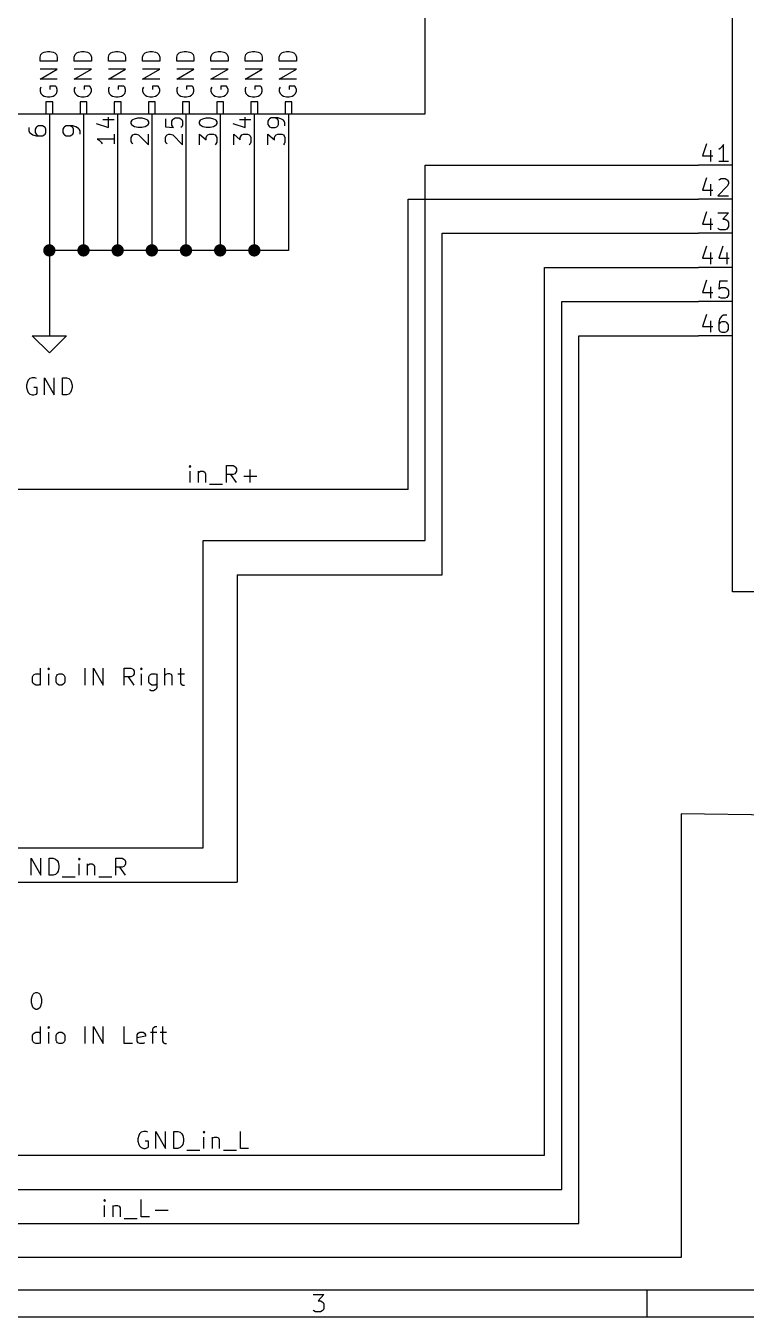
# Model space of a CAD drawing. Extents: x 0.4 to 11.3, y -7.9 to -0.4.
# Drawn here: x 4.481 to 6.59, y -7.874 to -4.092 of the extents above; entities that cross this region are included whole.
import ezdxf

# ---------------------------------------------------------------- set-up
doc = ezdxf.new("R2010")
doc.units = 0
doc.header["$MEASUREMENT"] = 0
for name, color, linetype in [('CYAN2', 4, 'CONTINUOUS'), ('GRAY1', 251, 'CONTINUOUS'), ('GREEN3', 91, 'CONTINUOUS'), ('LYELLOW', 51, 'CONTINUOUS'), ('RED2', 1, 'CONTINUOUS'), ('RED3', 11, 'CONTINUOUS')]:
    doc.layers.add(name, color=color, linetype=linetype)

msp = doc.modelspace()

# ---------------------------------------------------------------- linework, layer by layer
at = {"layer": 'CYAN2', "linetype": 'CONTINUOUS'}
for p, q in [((4.52313, -4.18381), (4.52551, -4.17667)), ((4.52313, -4.19571), (4.52313, -4.18381)), ((4.57313, -4.19571), (4.52313, -4.19571)), ((4.52551, -4.17667), (4.53028, -4.1719)), ((4.53028, -4.1719), (4.53504, -4.16952)), ((4.53504, -4.16952), (4.54456, -4.16714)), ((4.54456, -4.16714), (4.5517, -4.16714)), ((4.5517, -4.16714), (4.56122, -4.16952)), ((4.56122, -4.16952), (4.56599, -4.1719)), ((4.56599, -4.1719), (4.57075, -4.17667)), ((4.57075, -4.17667), (4.57313, -4.18381)), ((4.57313, -4.18381), (4.57313, -4.19571)), ((4.62313, -4.18381), (4.62551, -4.17667)), ((4.62313, -4.19571), (4.62313, -4.18381)), ((4.67313, -4.19571), (4.62313, -4.19571)), ((4.62551, -4.17667), (4.63028, -4.1719)), ((4.63028, -4.1719), (4.63504, -4.16952)), ((4.63504, -4.16952), (4.64456, -4.16714)), ((4.64456, -4.16714), (4.6517, -4.16714)), ((4.6517, -4.16714), (4.66122, -4.16952)), ((4.66122, -4.16952), (4.66599, -4.1719)), ((4.66599, -4.1719), (4.67075, -4.17667)), ((4.67075, -4.17667), (4.67313, -4.18381)), ((4.67313, -4.18381), (4.67313, -4.19571)), ((4.72313, -4.18381), (4.72551, -4.17667)), ((4.72313, -4.19571), (4.72313, -4.18381)), ((4.77313, -4.19571), (4.72313, -4.19571)), ((4.72551, -4.17667), (4.73028, -4.1719)), ((4.73028, -4.1719), (4.73504, -4.16952)), ((4.73504, -4.16952), (4.74456, -4.16714)), ((4.74456, -4.16714), (4.7517, -4.16714)), ((4.7517, -4.16714), (4.76122, -4.16952)), ((4.76122, -4.16952), (4.76599, -4.1719)), ((4.76599, -4.1719), (4.77075, -4.17667)), ((4.77075, -4.17667), (4.77313, -4.18381)), ((4.77313, -4.18381), (4.77313, -4.19571)), ((4.82313, -4.18381), (4.82551, -4.17667)), ((4.82313, -4.19571), (4.82313, -4.18381)), ((4.87313, -4.19571), (4.82313, -4.19571)), ((4.82551, -4.17667), (4.83028, -4.1719)), ((4.83028, -4.1719), (4.83504, -4.16952)), ((4.83504, -4.16952), (4.84456, -4.16714)), ((4.84456, -4.16714), (4.8517, -4.16714)), ((4.8517, -4.16714), (4.86122, -4.16952)), ((4.86122, -4.16952), (4.86599, -4.1719)), ((4.86599, -4.1719), (4.87075, -4.17667)), ((4.87075, -4.17667), (4.87313, -4.18381)), ((4.87313, -4.18381), (4.87313, -4.19571)), ((4.92313, -4.18381), (4.92551, -4.17667)), ((4.92313, -4.19571), (4.92313, -4.18381)), ((4.97313, -4.19571), (4.92313, -4.19571)), ((4.92551, -4.17667), (4.93028, -4.1719)), ((4.93028, -4.1719), (4.93504, -4.16952)), ((4.93504, -4.16952), (4.94456, -4.16714)), ((4.94456, -4.16714), (4.9517, -4.16714)), ((4.9517, -4.16714), (4.96122, -4.16952)), ((4.96122, -4.16952), (4.96599, -4.1719)), ((4.96599, -4.1719), (4.97075, -4.17667)), ((4.97075, -4.17667), (4.97313, -4.18381)), ((4.97313, -4.18381), (4.97313, -4.19571)), ((5.02313, -4.18381), (5.02551, -4.17667)), ((5.02313, -4.19571), (5.02313, -4.18381)), ((5.07313, -4.19571), (5.02313, -4.19571)), ((5.02551, -4.17667), (5.03028, -4.1719)), ((5.03028, -4.1719), (5.03504, -4.16952)), ((5.03504, -4.16952), (5.04456, -4.16714)), ((5.04456, -4.16714), (5.0517, -4.16714)), ((5.0517, -4.16714), (5.06122, -4.16952)), ((5.06122, -4.16952), (5.06599, -4.1719)), ((5.06599, -4.1719), (5.07075, -4.17667)), ((5.07075, -4.17667), (5.07313, -4.18381)), ((5.07313, -4.18381), (5.07313, -4.19571)), ((5.12313, -4.18381), (5.12551, -4.17667)), ((5.12313, -4.19571), (5.12313, -4.18381)), ((5.17313, -4.19571), (5.12313, -4.19571)), ((5.12551, -4.17667), (5.13028, -4.1719)), ((5.13028, -4.1719), (5.13504, -4.16952)), ((5.13504, -4.16952), (5.14456, -4.16714)), ((5.14456, -4.16714), (5.1517, -4.16714)), ((5.1517, -4.16714), (5.16122, -4.16952)), ((5.16122, -4.16952), (5.16599, -4.1719)), ((5.16599, -4.1719), (5.17075, -4.17667)), ((5.17075, -4.17667), (5.17313, -4.18381)), ((5.17313, -4.18381), (5.17313, -4.19571)), ((5.22313, -4.18381), (5.22551, -4.17667)), ((5.22313, -4.19571), (5.22313, -4.18381)), ((5.27313, -4.19571), (5.22313, -4.19571)), ((5.22551, -4.17667), (5.23028, -4.1719)), ((5.23028, -4.1719), (5.23504, -4.16952)), ((5.23504, -4.16952), (5.24456, -4.16714)), ((5.24456, -4.16714), (5.2517, -4.16714)), ((5.2517, -4.16714), (5.26122, -4.16952)), ((5.26122, -4.16952), (5.26599, -4.1719)), ((5.26599, -4.1719), (5.27075, -4.17667)), ((5.27075, -4.17667), (5.27313, -4.18381)), ((5.27313, -4.18381), (5.27313, -4.19571)), ((4.52313, -4.24809), (4.57313, -4.21952)), ((4.57313, -4.21952), (4.52313, -4.21952)), ((4.62313, -4.24809), (4.67313, -4.21952)), ((4.67313, -4.21952), (4.62313, -4.21952)), ((4.72313, -4.24809), (4.77313, -4.21952)), ((4.77313, -4.21952), (4.72313, -4.21952)), ((4.82313, -4.24809), (4.87313, -4.21952)), ((4.87313, -4.21952), (4.82313, -4.21952)), ((4.92313, -4.24809), (4.97313, -4.21952)), ((4.97313, -4.21952), (4.92313, -4.21952)), ((5.02313, -4.24809), (5.07313, -4.21952)), ((5.07313, -4.21952), (5.02313, -4.21952)), ((5.12313, -4.24809), (5.17313, -4.21952)), ((5.17313, -4.21952), (5.12313, -4.21952)), ((5.22313, -4.24809), (5.27313, -4.21952)), ((5.27313, -4.21952), (5.22313, -4.21952)), ((4.57313, -4.24809), (4.52313, -4.24809)), ((4.52551, -4.2719), (4.52313, -4.27667)), ((4.56837, -4.26952), (4.5517, -4.26952)), ((4.5517, -4.26952), (4.5517, -4.27905)), ((4.57075, -4.2719), (4.56837, -4.26952)), ((4.57313, -4.27905), (4.57075, -4.2719)), ((4.67313, -4.24809), (4.62313, -4.24809)), ((4.62551, -4.2719), (4.62313, -4.27667)), ((4.66837, -4.26952), (4.6517, -4.26952)), ((4.6517, -4.26952), (4.6517, -4.27905)), ((4.67075, -4.2719), (4.66837, -4.26952)), ((4.67313, -4.27905), (4.67075, -4.2719)), ((4.77313, -4.24809), (4.72313, -4.24809)), ((4.72551, -4.2719), (4.72313, -4.27667)), ((4.76837, -4.26952), (4.7517, -4.26952)), ((4.7517, -4.26952), (4.7517, -4.27905)), ((4.77075, -4.2719), (4.76837, -4.26952)), ((4.77313, -4.27905), (4.77075, -4.2719)), ((4.87313, -4.24809), (4.82313, -4.24809)), ((4.82551, -4.2719), (4.82313, -4.27667)), ((4.86837, -4.26952), (4.8517, -4.26952)), ((4.8517, -4.26952), (4.8517, -4.27905)), ((4.87075, -4.2719), (4.86837, -4.26952)), ((4.87313, -4.27905), (4.87075, -4.2719)), ((4.97313, -4.24809), (4.92313, -4.24809)), ((4.92551, -4.2719), (4.92313, -4.27667)), ((4.96837, -4.26952), (4.9517, -4.26952)), ((4.9517, -4.26952), (4.9517, -4.27905)), ((4.97075, -4.2719), (4.96837, -4.26952)), ((4.97313, -4.27905), (4.97075, -4.2719)), ((5.07313, -4.24809), (5.02313, -4.24809)), ((5.02551, -4.2719), (5.02313, -4.27667)), ((5.06837, -4.26952), (5.0517, -4.26952)), ((5.0517, -4.26952), (5.0517, -4.27905)), ((5.07075, -4.2719), (5.06837, -4.26952)), ((5.07313, -4.27905), (5.07075, -4.2719)), ((5.17313, -4.24809), (5.12313, -4.24809)), ((5.12551, -4.2719), (5.12313, -4.27667)), ((5.16837, -4.26952), (5.1517, -4.26952)), ((5.1517, -4.26952), (5.1517, -4.27905)), ((5.17075, -4.2719), (5.16837, -4.26952)), ((5.17313, -4.27905), (5.17075, -4.2719)), ((5.27313, -4.24809), (5.22313, -4.24809)), ((5.22551, -4.2719), (5.22313, -4.27667)), ((5.26837, -4.26952), (5.2517, -4.26952)), ((5.2517, -4.26952), (5.2517, -4.27905)), ((5.27075, -4.2719), (5.26837, -4.26952)), ((5.27313, -4.27905), (5.27075, -4.2719)), ((4.52313, -4.27667), (4.52313, -4.28381)), ((4.52313, -4.28381), (4.52551, -4.29095)), ((4.52551, -4.29095), (4.53028, -4.29571)), ((4.53028, -4.29571), (4.53504, -4.29809)), ((4.53504, -4.29809), (4.54456, -4.30047)), ((4.54456, -4.30047), (4.5517, -4.30047)), ((4.5517, -4.30047), (4.56122, -4.29809)), ((4.56122, -4.29809), (4.56599, -4.29571)), ((4.56599, -4.29571), (4.57075, -4.29095)), ((4.57075, -4.29095), (4.57313, -4.28381)), ((4.57313, -4.28381), (4.57313, -4.27905)), ((4.62313, -4.27667), (4.62313, -4.28381)), ((4.62313, -4.28381), (4.62551, -4.29095)), ((4.62551, -4.29095), (4.63028, -4.29571)), ((4.63028, -4.29571), (4.63504, -4.29809)), ((4.63504, -4.29809), (4.64456, -4.30047)), ((4.64456, -4.30047), (4.6517, -4.30047)), ((4.6517, -4.30047), (4.66122, -4.29809)), ((4.66122, -4.29809), (4.66599, -4.29571)), ((4.66599, -4.29571), (4.67075, -4.29095)), ((4.67075, -4.29095), (4.67313, -4.28381)), ((4.67313, -4.28381), (4.67313, -4.27905)), ((4.72313, -4.27667), (4.72313, -4.28381)), ((4.72313, -4.28381), (4.72551, -4.29095)), ((4.72551, -4.29095), (4.73028, -4.29571)), ((4.73028, -4.29571), (4.73504, -4.29809)), ((4.73504, -4.29809), (4.74456, -4.30047)), ((4.74456, -4.30047), (4.7517, -4.30047)), ((4.7517, -4.30047), (4.76122, -4.29809)), ((4.76122, -4.29809), (4.76599, -4.29571)), ((4.76599, -4.29571), (4.77075, -4.29095)), ((4.77075, -4.29095), (4.77313, -4.28381)), ((4.77313, -4.28381), (4.77313, -4.27905)), ((4.82313, -4.27667), (4.82313, -4.28381)), ((4.82313, -4.28381), (4.82551, -4.29095)), ((4.82551, -4.29095), (4.83028, -4.29571)), ((4.83028, -4.29571), (4.83504, -4.29809)), ((4.83504, -4.29809), (4.84456, -4.30047)), ((4.84456, -4.30047), (4.8517, -4.30047)), ((4.8517, -4.30047), (4.86122, -4.29809)), ((4.86122, -4.29809), (4.86599, -4.29571)), ((4.86599, -4.29571), (4.87075, -4.29095)), ((4.87075, -4.29095), (4.87313, -4.28381)), ((4.87313, -4.28381), (4.87313, -4.27905)), ((4.92313, -4.27667), (4.92313, -4.28381)), ((4.92313, -4.28381), (4.92551, -4.29095)), ((4.92551, -4.29095), (4.93028, -4.29571)), ((4.93028, -4.29571), (4.93504, -4.29809)), ((4.93504, -4.29809), (4.94456, -4.30047)), ((4.94456, -4.30047), (4.9517, -4.30047)), ((4.9517, -4.30047), (4.96122, -4.29809)), ((4.96122, -4.29809), (4.96599, -4.29571)), ((4.96599, -4.29571), (4.97075, -4.29095)), ((4.97075, -4.29095), (4.97313, -4.28381)), ((4.97313, -4.28381), (4.97313, -4.27905)), ((5.02313, -4.27667), (5.02313, -4.28381)), ((5.02313, -4.28381), (5.02551, -4.29095)), ((5.02551, -4.29095), (5.03028, -4.29571)), ((5.03028, -4.29571), (5.03504, -4.29809)), ((5.03504, -4.29809), (5.04456, -4.30047)), ((5.04456, -4.30047), (5.0517, -4.30047)), ((5.0517, -4.30047), (5.06122, -4.29809)), ((5.06122, -4.29809), (5.06599, -4.29571)), ((5.06599, -4.29571), (5.07075, -4.29095)), ((5.07075, -4.29095), (5.07313, -4.28381)), ((5.07313, -4.28381), (5.07313, -4.27905)), ((5.12313, -4.27667), (5.12313, -4.28381)), ((5.12313, -4.28381), (5.12551, -4.29095)), ((5.12551, -4.29095), (5.13028, -4.29571)), ((5.13028, -4.29571), (5.13504, -4.29809)), ((5.13504, -4.29809), (5.14456, -4.30047)), ((5.14456, -4.30047), (5.1517, -4.30047)), ((5.1517, -4.30047), (5.16122, -4.29809)), ((5.16122, -4.29809), (5.16599, -4.29571)), ((5.16599, -4.29571), (5.17075, -4.29095)), ((5.17075, -4.29095), (5.17313, -4.28381)), ((5.17313, -4.28381), (5.17313, -4.27905)), ((5.22313, -4.27667), (5.22313, -4.28381)), ((5.22313, -4.28381), (5.22551, -4.29095)), ((5.22551, -4.29095), (5.23028, -4.29571)), ((5.23028, -4.29571), (5.23504, -4.29809)), ((5.23504, -4.29809), (5.24456, -4.30047)), ((5.24456, -4.30047), (5.2517, -4.30047)), ((5.2517, -4.30047), (5.26122, -4.29809)), ((5.26122, -4.29809), (5.26599, -4.29571)), ((5.26599, -4.29571), (5.27075, -4.29095)), ((5.27075, -4.29095), (5.27313, -4.28381)), ((5.27313, -4.28381), (5.27313, -4.27905)), ((4.48571, -5.13504), (4.48333, -5.14456)), ((4.48809, -5.13028), (4.48571, -5.13504)), ((4.49286, -5.12551), (4.48809, -5.13028)), ((4.5, -5.12313), (4.49286, -5.12551)), ((4.50714, -5.12313), (4.5, -5.12313)), ((4.51191, -5.12551), (4.50714, -5.12313)), ((4.53571, -5.17313), (4.53571, -5.12313)), ((4.53571, -5.12313), (4.56428, -5.17313)), ((4.56428, -5.17313), (4.56428, -5.12313)), ((4.58809, -5.17313), (4.58809, -5.12313)), ((4.58809, -5.12313), (4.6, -5.12313)), ((4.6, -5.12313), (4.60714, -5.12551)), ((4.60714, -5.12551), (4.61191, -5.13028)), ((4.61191, -5.13028), (4.61429, -5.13504)), ((4.61429, -5.13504), (4.61667, -5.14456)), ((4.48333, -5.14456), (4.48333, -5.1517)), ((4.48333, -5.1517), (4.48571, -5.16122)), ((4.48571, -5.16122), (4.48809, -5.16599)), ((4.48809, -5.16599), (4.49286, -5.17075)), ((4.49286, -5.17075), (4.5, -5.17313)), ((4.5, -5.17313), (4.50476, -5.17313)), ((4.51428, -5.1517), (4.50476, -5.1517)), ((4.50476, -5.17313), (4.51191, -5.17075)), ((4.51191, -5.17075), (4.51428, -5.16837)), ((4.51428, -5.16837), (4.51428, -5.1517)), ((4.6, -5.17313), (4.58809, -5.17313)), ((4.60714, -5.17075), (4.6, -5.17313)), ((4.61191, -5.16599), (4.60714, -5.17075)), ((4.61429, -5.16122), (4.61191, -5.16599)), ((4.61667, -5.1517), (4.61429, -5.16122)), ((4.61667, -5.14456), (4.61667, -5.1517)), ((4.52424, -6.02313), (4.52424, -5.97313)), ((4.54805, -5.97313), (4.54567, -5.97551)), ((4.55043, -5.97551), (4.54805, -5.97313)), ((4.54805, -5.97313), (4.54805, -5.97789)), ((4.65519, -6.02313), (4.65519, -5.97313)), ((4.679, -6.02313), (4.679, -5.97313)), ((4.679, -5.97313), (4.70757, -6.02313)), ((4.70757, -6.02313), (4.70757, -5.97313)), ((4.76948, -6.02313), (4.76948, -5.97313)), ((4.76948, -5.97313), (4.78852, -5.97313)), ((4.78852, -5.97313), (4.79329, -5.97551)), ((4.81948, -5.97313), (4.8171, -5.97551)), ((4.82186, -5.97551), (4.81948, -5.97313)), ((4.81948, -5.97313), (4.81948, -5.97789)), ((4.88852, -6.02313), (4.88852, -5.97313)), ((4.93376, -5.97313), (4.93376, -6.01599)), ((4.50043, -5.99932), (4.50281, -5.99456)), ((4.50043, -6.01361), (4.50043, -5.99932)), ((4.50281, -5.99456), (4.50519, -5.99218)), ((4.50519, -5.99218), (4.50996, -5.9898)), ((4.50996, -5.9898), (4.51948, -5.9898)), ((4.51948, -5.9898), (4.52424, -5.99218)), ((4.54567, -5.97551), (4.54805, -5.97789)), ((4.54805, -5.97789), (4.55043, -5.97551)), ((4.54805, -6.02313), (4.54805, -5.9898)), ((4.56948, -5.99932), (4.57186, -5.99456)), ((4.56948, -6.01361), (4.56948, -5.99932)), ((4.57186, -5.99456), (4.57424, -5.99218)), ((4.57424, -5.99218), (4.579, -5.9898)), ((4.579, -5.9898), (4.58615, -5.9898)), ((4.58615, -5.9898), (4.59091, -5.99218)), ((4.59091, -5.99218), (4.59329, -5.99456)), ((4.59329, -5.99456), (4.59567, -5.99932)), ((4.59567, -5.99932), (4.59567, -6.01361)), ((4.78852, -5.99932), (4.76948, -5.99932)), ((4.79805, -6.02313), (4.78138, -5.99932)), ((4.79329, -5.99694), (4.78852, -5.99932)), ((4.79329, -5.97551), (4.79567, -5.97789)), ((4.79567, -5.99456), (4.79329, -5.99694)), ((4.79567, -5.97789), (4.79805, -5.98265)), ((4.79805, -5.9898), (4.79567, -5.99456)), ((4.79805, -5.98265), (4.79805, -5.9898)), ((4.8171, -5.97551), (4.81948, -5.97789)), ((4.81948, -5.97789), (4.82186, -5.97551)), ((4.81948, -6.02313), (4.81948, -5.9898)), ((4.84091, -5.99932), (4.84329, -5.99456)), ((4.84091, -6.01361), (4.84091, -5.99932)), ((4.84329, -5.99456), (4.84567, -5.99218)), ((4.84567, -5.99218), (4.85043, -5.9898)), ((4.85043, -5.9898), (4.85996, -5.9898)), ((4.85996, -5.9898), (4.86472, -5.99218)), ((4.86472, -5.9898), (4.86472, -6.03028)), ((4.89091, -5.99218), (4.88852, -5.99456)), ((4.89567, -5.9898), (4.89091, -5.99218)), ((4.90281, -5.9898), (4.89567, -5.9898)), ((4.90757, -5.99218), (4.90281, -5.9898)), ((4.90995, -5.99694), (4.90757, -5.99218)), ((4.90995, -6.02313), (4.90995, -5.99694)), ((4.92662, -5.9898), (4.94567, -5.9898)), ((4.50281, -6.01837), (4.50043, -6.01361)), ((4.50519, -6.02075), (4.50281, -6.01837)), ((4.50996, -6.02313), (4.50519, -6.02075)), ((4.51948, -6.02313), (4.50996, -6.02313)), ((4.52424, -6.02075), (4.51948, -6.02313)), ((4.57186, -6.01837), (4.56948, -6.01361)), ((4.57424, -6.02075), (4.57186, -6.01837)), ((4.579, -6.02313), (4.57424, -6.02075)), ((4.58615, -6.02313), (4.579, -6.02313)), ((4.59091, -6.02075), (4.58615, -6.02313)), ((4.59329, -6.01837), (4.59091, -6.02075)), ((4.59567, -6.01361), (4.59329, -6.01837)), ((4.84329, -6.01837), (4.84091, -6.01361)), ((4.84567, -6.02075), (4.84329, -6.01837)), ((4.84805, -6.0398), (4.84329, -6.03742)), ((4.85043, -6.02313), (4.84567, -6.02075)), ((4.85519, -6.0398), (4.84805, -6.0398)), ((4.85996, -6.02313), (4.85043, -6.02313)), ((4.85996, -6.03742), (4.85519, -6.0398)), ((4.86472, -6.02075), (4.85996, -6.02313)), ((4.86233, -6.03504), (4.85996, -6.03742)), ((4.86472, -6.03028), (4.86233, -6.03504)), ((4.93376, -6.01599), (4.93614, -6.02075)), ((4.93614, -6.02075), (4.94091, -6.02313)), ((4.94091, -6.02313), (4.94567, -6.02313)), ((4.49805, -6.94218), (4.50043, -6.93265)), ((4.49805, -6.95408), (4.49805, -6.94218)), ((4.50043, -6.96361), (4.49805, -6.95408)), ((4.50043, -6.93265), (4.50281, -6.92789)), ((4.50281, -6.92789), (4.50519, -6.92551)), ((4.50519, -6.92551), (4.50995, -6.92313)), ((4.50995, -6.92313), (4.51472, -6.92313)), ((4.51472, -6.92313), (4.51948, -6.92551)), ((4.51948, -6.92551), (4.52186, -6.92789)), ((4.52186, -6.92789), (4.52424, -6.93265)), ((4.52424, -6.93265), (4.52662, -6.94218)), ((4.52662, -6.95408), (4.52424, -6.96361)), ((4.52662, -6.94218), (4.52662, -6.95408)), ((4.50281, -6.96837), (4.50043, -6.96361)), ((4.50519, -6.97075), (4.50281, -6.96837)), ((4.50995, -6.97313), (4.50519, -6.97075)), ((4.51472, -6.97313), (4.50995, -6.97313)), ((4.51948, -6.97075), (4.51472, -6.97313)), ((4.52186, -6.96837), (4.51948, -6.97075)), ((4.52424, -6.96361), (4.52186, -6.96837)), ((4.52424, -7.07313), (4.52424, -7.02313)), ((4.54805, -7.02313), (4.54567, -7.02551)), ((4.54567, -7.02551), (4.54805, -7.02789)), ((4.55043, -7.02551), (4.54805, -7.02313)), ((4.54805, -7.02313), (4.54805, -7.02789)), ((4.54805, -7.02789), (4.55043, -7.02551)), ((4.65519, -7.07313), (4.65519, -7.02313)), ((4.679, -7.07313), (4.679, -7.02313)), ((4.679, -7.02313), (4.70757, -7.07313)), ((4.70757, -7.07313), (4.70757, -7.02313)), ((4.76948, -7.07313), (4.76948, -7.02313)), ((4.85281, -7.03028), (4.85519, -7.02551)), ((4.85281, -7.07313), (4.85281, -7.03028)), ((4.85519, -7.02551), (4.85996, -7.02313)), ((4.85996, -7.02313), (4.86472, -7.02313)), ((4.88138, -7.02313), (4.88138, -7.06599)), ((4.50043, -7.04932), (4.50281, -7.04456)), ((4.50043, -7.06361), (4.50043, -7.04932)), ((4.50281, -7.06837), (4.50043, -7.06361)), ((4.50281, -7.04456), (4.50519, -7.04218)), ((4.50519, -7.07075), (4.50281, -7.06837)), ((4.50519, -7.04218), (4.50996, -7.0398)), ((4.50996, -7.07313), (4.50519, -7.07075)), ((4.50996, -7.0398), (4.51948, -7.0398)), ((4.51948, -7.0398), (4.52424, -7.04218)), ((4.52424, -7.07075), (4.51948, -7.07313)), ((4.54805, -7.07313), (4.54805, -7.0398)), ((4.56948, -7.04932), (4.57186, -7.04456)), ((4.56948, -7.06361), (4.56948, -7.04932)), ((4.57186, -7.06837), (4.56948, -7.06361)), ((4.57186, -7.04456), (4.57424, -7.04218)), ((4.57424, -7.07075), (4.57186, -7.06837)), ((4.57424, -7.04218), (4.579, -7.0398)), ((4.579, -7.07313), (4.57424, -7.07075)), ((4.579, -7.0398), (4.58615, -7.0398)), ((4.58615, -7.0398), (4.59091, -7.04218)), ((4.59091, -7.07075), (4.58615, -7.07313)), ((4.59091, -7.04218), (4.59329, -7.04456)), ((4.59329, -7.06837), (4.59091, -7.07075)), ((4.59329, -7.04456), (4.59567, -7.04932)), ((4.59567, -7.06361), (4.59329, -7.06837)), ((4.59567, -7.04932), (4.59567, -7.06361)), ((4.80757, -7.04694), (4.80995, -7.04218)), ((4.80757, -7.06599), (4.80757, -7.04694)), ((4.83138, -7.0517), (4.80757, -7.05646)), ((4.80995, -7.07075), (4.80757, -7.06599)), ((4.80995, -7.04218), (4.81472, -7.0398)), ((4.81472, -7.07313), (4.80995, -7.07075)), ((4.81472, -7.0398), (4.82424, -7.0398)), ((4.82424, -7.0398), (4.829, -7.04218)), ((4.829, -7.07075), (4.82424, -7.07313)), ((4.829, -7.04218), (4.83138, -7.04694)), ((4.83138, -7.04694), (4.83138, -7.0517)), ((4.84567, -7.0398), (4.86472, -7.0398)), ((4.87424, -7.0398), (4.89329, -7.0398)), ((4.88138, -7.06599), (4.88376, -7.07075)), ((4.88376, -7.07075), (4.88853, -7.07313)), ((4.51948, -7.07313), (4.50996, -7.07313)), ((4.58615, -7.07313), (4.579, -7.07313)), ((4.79329, -7.07313), (4.76948, -7.07313)), ((4.82424, -7.07313), (4.81472, -7.07313)), ((4.88853, -7.07313), (4.89329, -7.07313))]:
    msp.add_line(p, q, dxfattribs=at)
at = {"layer": 'GRAY1', "linetype": 'CONTINUOUS'}
for p, q in [((4.9619, -5.38013), (4.95952, -5.38251)), ((4.95952, -5.38251), (4.9619, -5.38489)), ((4.96428, -5.38251), (4.9619, -5.38013)), ((4.9619, -5.38013), (4.9619, -5.38489)), ((4.9619, -5.38489), (4.96428, -5.38251)), ((4.9619, -5.43013), (4.9619, -5.3968)), ((4.98571, -5.3968), (4.98571, -5.43013)), ((4.98571, -5.40156), (4.98809, -5.39917)), ((4.98809, -5.39917), (4.99286, -5.3968)), ((4.99286, -5.3968), (5, -5.3968)), ((5, -5.3968), (5.00476, -5.39917)), ((5.00476, -5.39917), (5.00714, -5.40394)), ((5.00714, -5.40394), (5.00714, -5.43013)), ((5.06904, -5.43013), (5.06904, -5.38013)), ((5.06904, -5.38013), (5.08809, -5.38013)), ((5.08809, -5.40632), (5.06904, -5.40632)), ((5.09761, -5.43013), (5.08095, -5.40632)), ((5.08809, -5.38013), (5.09285, -5.38251)), ((5.09285, -5.40394), (5.08809, -5.40632)), ((5.09285, -5.38251), (5.09524, -5.38489)), ((5.09524, -5.40156), (5.09285, -5.40394)), ((5.09524, -5.38489), (5.09761, -5.38965)), ((5.09761, -5.3968), (5.09524, -5.40156)), ((5.09761, -5.38965), (5.09761, -5.3968)), ((5.13809, -5.43013), (5.13809, -5.39203)), ((5.01905, -5.43489), (5.05714, -5.43489)), ((5.11904, -5.41108), (5.15714, -5.41108)), ((4.4969, -6.58013), (4.4969, -6.53013)), ((4.4969, -6.53013), (4.52547, -6.58013)), ((4.52547, -6.58013), (4.52547, -6.53013)), ((4.54928, -6.58013), (4.54928, -6.53013)), ((4.54928, -6.53013), (4.56119, -6.53013)), ((4.56119, -6.53013), (4.56833, -6.53251)), ((4.56833, -6.53251), (4.57309, -6.53727)), ((4.57309, -6.53727), (4.57548, -6.54203)), ((4.57548, -6.54203), (4.57785, -6.55156)), ((4.63738, -6.53013), (4.635, -6.53251)), ((4.635, -6.53251), (4.63738, -6.53489)), ((4.63976, -6.53251), (4.63738, -6.53013)), ((4.63738, -6.53013), (4.63738, -6.53489)), ((4.63738, -6.53489), (4.63976, -6.53251)), ((4.74452, -6.58013), (4.74452, -6.53013)), ((4.74452, -6.53013), (4.76357, -6.53013)), ((4.76357, -6.53013), (4.76833, -6.53251)), ((4.76833, -6.53251), (4.77071, -6.53489)), ((4.77071, -6.53489), (4.77309, -6.53965)), ((4.77309, -6.53965), (4.77309, -6.5468)), ((4.56119, -6.58013), (4.54928, -6.58013)), ((4.56833, -6.57775), (4.56119, -6.58013)), ((4.57309, -6.57298), (4.56833, -6.57775)), ((4.57548, -6.56822), (4.57309, -6.57298)), ((4.57785, -6.5587), (4.57548, -6.56822)), ((4.57785, -6.55156), (4.57785, -6.5587)), ((4.63738, -6.58013), (4.63738, -6.5468)), ((4.66119, -6.5468), (4.66119, -6.58013)), ((4.66119, -6.55156), (4.66357, -6.54917)), ((4.66357, -6.54917), (4.66833, -6.5468)), ((4.66833, -6.5468), (4.67548, -6.5468)), ((4.67548, -6.5468), (4.68024, -6.54917)), ((4.68024, -6.54917), (4.68262, -6.55394)), ((4.68262, -6.55394), (4.68262, -6.58013)), ((4.76357, -6.55632), (4.74452, -6.55632)), ((4.77309, -6.58013), (4.75643, -6.55632)), ((4.76833, -6.55394), (4.76357, -6.55632)), ((4.77071, -6.55156), (4.76833, -6.55394)), ((4.77309, -6.5468), (4.77071, -6.55156)), ((4.58738, -6.58489), (4.62548, -6.58489)), ((4.69452, -6.58489), (4.73262, -6.58489)), ((4.81905, -7.33251), (4.81428, -7.33727)), ((4.82619, -7.33013), (4.81905, -7.33251)), ((4.83333, -7.33013), (4.82619, -7.33013)), ((4.83809, -7.33251), (4.83333, -7.33013)), ((4.8619, -7.38013), (4.8619, -7.33013)), ((4.8619, -7.33013), (4.89047, -7.38013)), ((4.89047, -7.38013), (4.89047, -7.33013)), ((4.91428, -7.38013), (4.91428, -7.33013)), ((4.91428, -7.33013), (4.92619, -7.33013)), ((4.92619, -7.33013), (4.93333, -7.33251)), ((4.93333, -7.33251), (4.93809, -7.33727)), ((5.00238, -7.33013), (5, -7.33251)), ((5, -7.33251), (5.00238, -7.33489)), ((5.00476, -7.33251), (5.00238, -7.33013)), ((5.00238, -7.33013), (5.00238, -7.33489)), ((5.00238, -7.33489), (5.00476, -7.33251)), ((5.10952, -7.38013), (5.10952, -7.33013)), ((4.8119, -7.34203), (4.80952, -7.35156)), ((4.80952, -7.35156), (4.80952, -7.3587)), ((4.80952, -7.3587), (4.8119, -7.36822)), ((4.81428, -7.33727), (4.8119, -7.34203)), ((4.8119, -7.36822), (4.81428, -7.37298)), ((4.81428, -7.37298), (4.81905, -7.37775)), ((4.84047, -7.3587), (4.83095, -7.3587)), ((4.84047, -7.37537), (4.84047, -7.3587)), ((4.93809, -7.37298), (4.93333, -7.37775)), ((4.93809, -7.33727), (4.94048, -7.34203)), ((4.94048, -7.36822), (4.93809, -7.37298)), ((4.94048, -7.34203), (4.94285, -7.35156)), ((4.94285, -7.3587), (4.94048, -7.36822)), ((4.94285, -7.35156), (4.94285, -7.3587)), ((5.00238, -7.38013), (5.00238, -7.3468)), ((5.02619, -7.3468), (5.02619, -7.38013)), ((5.02619, -7.35156), (5.02857, -7.34917)), ((5.02857, -7.34917), (5.03333, -7.3468)), ((5.03333, -7.3468), (5.04048, -7.3468)), ((5.04048, -7.3468), (5.04524, -7.34917)), ((5.04524, -7.34917), (5.04762, -7.35394)), ((5.04762, -7.35394), (5.04762, -7.38013)), ((4.81905, -7.37775), (4.82619, -7.38013)), ((4.82619, -7.38013), (4.83095, -7.38013)), ((4.83095, -7.38013), (4.83809, -7.37775)), ((4.83809, -7.37775), (4.84047, -7.37537)), ((4.92619, -7.38013), (4.91428, -7.38013)), ((4.93333, -7.37775), (4.92619, -7.38013)), ((4.95238, -7.38489), (4.99048, -7.38489)), ((5.05952, -7.38489), (5.09762, -7.38489)), ((5.13333, -7.38013), (5.10952, -7.38013)), ((4.7119, -7.53013), (4.70952, -7.53251)), ((4.70952, -7.53251), (4.7119, -7.53489)), ((4.71428, -7.53251), (4.7119, -7.53013)), ((4.7119, -7.53013), (4.7119, -7.53489)), ((4.7119, -7.53489), (4.71428, -7.53251)), ((4.7119, -7.58013), (4.7119, -7.5468)), ((4.73571, -7.5468), (4.73571, -7.58013)), ((4.73571, -7.55156), (4.73809, -7.54917)), ((4.73809, -7.54917), (4.74286, -7.5468)), ((4.74286, -7.5468), (4.75, -7.5468)), ((4.75, -7.5468), (4.75476, -7.54917)), ((4.75476, -7.54917), (4.75714, -7.55394)), ((4.75714, -7.55394), (4.75714, -7.58013)), ((4.81904, -7.58013), (4.81904, -7.53013)), ((4.85952, -7.56108), (4.89762, -7.56108)), ((4.76905, -7.58489), (4.80714, -7.58489)), ((4.84285, -7.58013), (4.81904, -7.58013))]:
    msp.add_line(p, q, dxfattribs=at)
at = {"layer": 'GREEN3', "linetype": 'CONTINUOUS'}
for p, q in [((4.55, -4.45), (4.55, -4.75)), ((4.65, -4.45), (4.65, -4.75)), ((4.75, -4.45), (4.75, -4.75)), ((4.85, -4.45), (4.85, -4.75)), ((4.95, -4.45), (4.95, -4.75)), ((5.05, -4.45), (5.05, -4.75)), ((5.15, -4.45), (5.15, -4.75)), ((5.25, -4.45), (5.25, -4.75)), ((5.65, -4.5), (6.45, -4.5)), ((5.65, -5.6), (5.65, -4.5)), ((5.6, -4.6), (6.45, -4.6)), ((5.6, -5.45), (5.6, -4.6)), ((5.7, -4.7), (6.45, -4.7)), ((5.7, -5.7), (5.7, -4.7)), ((4.55, -4.75), (4.55, -4.95)), ((4.65, -4.75), (4.55, -4.75)), ((4.75, -4.75), (4.65, -4.75)), ((4.85, -4.75), (4.75, -4.75)), ((4.95, -4.75), (4.85, -4.75)), ((5.05, -4.75), (4.95, -4.75)), ((5.15, -4.75), (5.05, -4.75)), ((5.25, -4.75), (5.15, -4.75)), ((6, -4.8), (6.45, -4.8)), ((6, -7.4), (6, -4.8)), ((6.05, -4.9), (6.45, -4.9)), ((6.05, -7.5), (6.05, -4.9)), ((6.1, -5), (6.45, -5)), ((6.1, -7.6), (6.1, -5)), ((5.6, -5.45), (3.55, -5.45)), ((5, -5.6), (5.65, -5.6)), ((5, -6.5), (5, -5.6)), ((5.1, -5.7), (5.7, -5.7)), ((5.1, -5.7), (5.1, -6.6)), ((10.15, -6.45), (6.4, -6.4)), ((6.4, -6.4), (6.4, -7.7)), ((4.1, -6.5), (5, -6.5)), ((4.3, -6.6), (5.1, -6.6)), ((4.3, -7.4), (6, -7.4)), ((3.9, -7.5), (6.05, -7.5)), ((4.1, -7.6), (6.1, -7.6)), ((6.4, -7.7), (2.75, -7.7))]:
    msp.add_line(p, q, dxfattribs=at)
at = {"layer": 'GREEN3', "const_width": 0.018}
for points in [[(4.541, -4.75, 1), (4.559, -4.75, 1)], [(4.641, -4.75, 1), (4.659, -4.75, 1)], [(4.741, -4.75, 1), (4.759, -4.75, 1)], [(4.841, -4.75, 1), (4.859, -4.75, 1)], [(4.941, -4.75, 1), (4.959, -4.75, 1)], [(5.041, -4.75, 1), (5.059, -4.75, 1)], [(5.141, -4.75, 1), (5.159, -4.75, 1)]]:
    msp.add_lwpolyline(points, format="xyb", close=True, dxfattribs=at)
at = {"layer": 'LYELLOW', "linetype": 'CONTINUOUS'}
for p, q in [((5.65, -4.35), (5.65, -1.95)), ((6.55, -5.75), (6.55, -1.95)), ((4.25, -4.35), (5.65, -4.35)), ((7.95, -5.75), (6.55, -5.75))]:
    msp.add_line(p, q, dxfattribs=at)
at = {"layer": 'RED2', "linetype": 'CONTINUOUS'}
for p, q in [((5.65, -4.35), (5.65, -1.95)), ((6.55, -5.75), (6.55, -1.95)), ((4.54, -4.315), (4.54, -4.35)), ((4.56, -4.315), (4.54, -4.315)), ((4.56, -4.35), (4.56, -4.315)), ((4.64, -4.315), (4.64, -4.35)), ((4.66, -4.315), (4.64, -4.315)), ((4.66, -4.35), (4.66, -4.315)), ((4.74, -4.315), (4.74, -4.35)), ((4.76, -4.315), (4.74, -4.315)), ((4.76, -4.35), (4.76, -4.315)), ((4.84, -4.315), (4.84, -4.35)), ((4.86, -4.315), (4.84, -4.315)), ((4.86, -4.35), (4.86, -4.315)), ((4.94, -4.315), (4.94, -4.35)), ((4.96, -4.315), (4.94, -4.315)), ((4.96, -4.35), (4.96, -4.315)), ((5.04, -4.315), (5.04, -4.35)), ((5.06, -4.315), (5.04, -4.315)), ((5.06, -4.35), (5.06, -4.315)), ((5.14, -4.315), (5.14, -4.35)), ((5.16, -4.315), (5.14, -4.315)), ((5.16, -4.35), (5.16, -4.315)), ((5.24, -4.315), (5.24, -4.35)), ((5.26, -4.315), (5.24, -4.315)), ((5.26, -4.35), (5.26, -4.315)), ((4.25, -4.35), (5.65, -4.35)), ((4.54, -4.35), (4.56, -4.35)), ((4.55, -4.35), (4.55, -4.45)), ((4.64, -4.35), (4.66, -4.35)), ((4.65, -4.35), (4.65, -4.45)), ((4.74, -4.35), (4.76, -4.35)), ((4.75, -4.35), (4.75, -4.45)), ((4.84, -4.35), (4.86, -4.35)), ((4.85, -4.35), (4.85, -4.45)), ((4.94, -4.35), (4.96, -4.35)), ((4.95, -4.35), (4.95, -4.45)), ((5.04, -4.35), (5.06, -4.35)), ((5.05, -4.35), (5.05, -4.45)), ((5.14, -4.35), (5.16, -4.35)), ((5.15, -4.35), (5.15, -4.45)), ((5.24, -4.35), (5.26, -4.35)), ((5.25, -4.35), (5.25, -4.45)), ((6.55, -4.5), (6.45, -4.5)), ((6.55, -4.6), (6.45, -4.6)), ((6.55, -4.7), (6.45, -4.7)), ((6.55, -4.8), (6.45, -4.8)), ((6.55, -4.9), (6.45, -4.9)), ((4.55, -4.95), (4.55, -5)), ((4.55, -5.05), (4.5, -5)), ((4.5, -5), (4.55, -5)), ((4.55, -5), (4.6, -5)), ((4.6, -5), (4.55, -5.05)), ((6.55, -5), (6.45, -5)), ((7.95, -5.75), (6.55, -5.75)), ((11.2206, -7.79556), (0.47244, -7.79556)), ((5.32227, -7.80743), (5.35395, -7.80743)), ((5.35395, -7.80743), (5.33689, -7.82693)), ((5.33689, -7.82693), (5.3442, -7.82693)), ((5.3442, -7.82693), (5.34908, -7.82936)), ((6.29921, -7.79556), (6.29921, -7.8743)), ((5.32471, -7.85617), (5.32227, -7.85373)), ((5.32958, -7.85861), (5.32471, -7.85617)), ((5.3442, -7.85861), (5.32958, -7.85861)), ((5.34908, -7.85617), (5.3442, -7.85861)), ((5.34908, -7.82936), (5.35152, -7.8318)), ((5.35152, -7.85373), (5.34908, -7.85617)), ((5.35152, -7.8318), (5.35395, -7.83667)), ((5.35395, -7.84886), (5.35152, -7.85373)), ((5.35395, -7.83667), (5.35395, -7.84886)), ((11.2993, -7.8743), (0.3937, -7.8743))]:
    msp.add_line(p, q, dxfattribs=at)
at = {"layer": 'RED3', "linetype": 'CONTINUOUS'}
for p, q in [((4.51845, -4.38571), (4.51369, -4.38809)), ((4.53035, -4.38571), (4.51845, -4.38571)), ((4.53512, -4.38809), (4.53035, -4.38571)), ((4.5994, -4.38571), (4.59464, -4.38809)), ((4.61845, -4.38571), (4.5994, -4.38571)), ((4.61607, -4.38809), (4.61131, -4.38571)), ((4.62797, -4.38809), (4.61845, -4.38571)), ((4.6875, -4.37857), (4.72321, -4.39047)), ((4.70655, -4.36667), (4.73988, -4.36667)), ((4.72321, -4.39047), (4.72321, -4.35952)), ((4.78988, -4.37381), (4.79226, -4.36905)), ((4.78988, -4.37857), (4.78988, -4.37381)), ((4.79226, -4.38333), (4.78988, -4.37857)), ((4.79226, -4.36905), (4.79464, -4.36667)), ((4.79464, -4.38571), (4.79226, -4.38333)), ((4.79464, -4.36667), (4.7994, -4.36428)), ((4.7994, -4.38809), (4.79464, -4.38571)), ((4.7994, -4.36428), (4.80893, -4.3619)), ((4.80893, -4.3619), (4.82083, -4.3619)), ((4.82083, -4.3619), (4.83035, -4.36428)), ((4.83035, -4.36428), (4.83512, -4.36667)), ((4.83512, -4.38571), (4.83035, -4.38809)), ((4.83512, -4.36667), (4.8375, -4.36905)), ((4.8375, -4.38333), (4.83512, -4.38571)), ((4.8375, -4.36905), (4.83988, -4.37381)), ((4.83988, -4.37857), (4.8375, -4.38333)), ((4.83988, -4.37381), (4.83988, -4.37857)), ((4.88988, -4.36428), (4.88988, -4.38809)), ((4.90893, -4.37143), (4.91131, -4.36667)), ((4.90893, -4.38333), (4.90893, -4.37143)), ((4.91131, -4.38809), (4.90893, -4.38333)), ((4.91131, -4.36667), (4.91369, -4.36428)), ((4.91369, -4.36428), (4.91845, -4.3619)), ((4.91845, -4.3619), (4.93035, -4.3619)), ((4.93035, -4.3619), (4.93512, -4.36428)), ((4.93512, -4.36428), (4.9375, -4.36667)), ((4.9375, -4.36667), (4.93988, -4.37143)), ((4.93988, -4.38333), (4.9375, -4.38809)), ((4.93988, -4.37143), (4.93988, -4.38333)), ((4.98988, -4.37381), (4.99226, -4.36905)), ((4.98988, -4.37857), (4.98988, -4.37381)), ((4.99226, -4.38333), (4.98988, -4.37857)), ((4.99226, -4.36905), (4.99464, -4.36667)), ((4.99464, -4.38571), (4.99226, -4.38333)), ((4.99464, -4.36667), (4.9994, -4.36428)), ((4.9994, -4.38809), (4.99464, -4.38571)), ((4.9994, -4.36428), (5.00893, -4.3619)), ((5.00893, -4.3619), (5.02083, -4.3619)), ((5.02083, -4.3619), (5.03035, -4.36428)), ((5.03035, -4.36428), (5.03512, -4.36667)), ((5.03512, -4.38571), (5.03035, -4.38809)), ((5.03512, -4.36667), (5.0375, -4.36905)), ((5.0375, -4.38333), (5.03512, -4.38571)), ((5.0375, -4.36905), (5.03988, -4.37381)), ((5.03988, -4.37857), (5.0375, -4.38333)), ((5.03988, -4.37381), (5.03988, -4.37857)), ((5.0875, -4.37857), (5.12321, -4.39047)), ((5.10655, -4.36667), (5.13988, -4.36667)), ((5.12321, -4.39047), (5.12321, -4.35952)), ((5.19226, -4.36667), (5.18988, -4.37143)), ((5.18988, -4.37143), (5.18988, -4.38095)), ((5.18988, -4.38095), (5.19226, -4.38571)), ((5.19464, -4.36428), (5.19226, -4.36667)), ((5.19226, -4.38571), (5.19464, -4.38809)), ((5.1994, -4.3619), (5.19464, -4.36428)), ((5.21845, -4.3619), (5.1994, -4.3619)), ((5.21607, -4.36428), (5.21131, -4.3619)), ((5.21845, -4.36667), (5.21607, -4.36428)), ((5.21607, -4.38809), (5.21845, -4.38571)), ((5.22797, -4.36428), (5.21845, -4.3619)), ((5.22083, -4.37143), (5.21845, -4.36667)), ((5.21845, -4.38571), (5.22083, -4.38095)), ((5.22083, -4.38095), (5.22083, -4.37143)), ((5.23512, -4.36905), (5.22797, -4.36428)), ((5.2375, -4.37143), (5.23512, -4.36905)), ((5.23988, -4.37619), (5.2375, -4.37143)), ((5.23988, -4.38571), (5.23988, -4.37619)), ((4.48988, -4.39047), (4.48988, -4.4)), ((4.48988, -4.4), (4.49226, -4.40476)), ((4.49226, -4.40476), (4.49464, -4.40714)), ((4.49464, -4.40714), (4.50178, -4.4119)), ((4.50178, -4.4119), (4.51131, -4.41428)), ((4.51131, -4.39047), (4.50893, -4.39523)), ((4.50893, -4.39523), (4.50893, -4.40476)), ((4.50893, -4.40476), (4.51131, -4.40952)), ((4.51369, -4.38809), (4.51131, -4.39047)), ((4.51131, -4.40952), (4.51369, -4.4119)), ((4.51131, -4.41428), (4.53035, -4.41428)), ((4.51369, -4.4119), (4.51845, -4.41428)), ((4.53035, -4.41428), (4.53512, -4.4119)), ((4.5375, -4.39047), (4.53512, -4.38809)), ((4.53512, -4.4119), (4.5375, -4.40952)), ((4.53988, -4.39523), (4.5375, -4.39047)), ((4.5375, -4.40952), (4.53988, -4.40476)), ((4.53988, -4.40476), (4.53988, -4.39523)), ((4.59226, -4.39047), (4.58988, -4.39523)), ((4.58988, -4.39523), (4.58988, -4.40476)), ((4.58988, -4.40476), (4.59226, -4.40952)), ((4.59464, -4.38809), (4.59226, -4.39047)), ((4.59226, -4.40952), (4.59464, -4.4119)), ((4.59464, -4.4119), (4.5994, -4.41428)), ((4.5994, -4.41428), (4.61131, -4.41428)), ((4.61131, -4.41428), (4.61607, -4.4119)), ((4.61845, -4.39047), (4.61607, -4.38809)), ((4.61607, -4.4119), (4.61845, -4.40952)), ((4.62083, -4.39523), (4.61845, -4.39047)), ((4.61845, -4.40952), (4.62083, -4.40476)), ((4.62083, -4.40476), (4.62083, -4.39523)), ((4.63512, -4.39285), (4.62797, -4.38809)), ((4.6375, -4.39523), (4.63512, -4.39285)), ((4.63988, -4.4), (4.6375, -4.39523)), ((4.63988, -4.40952), (4.63988, -4.4)), ((4.73988, -4.42381), (4.68988, -4.42381)), ((4.68988, -4.42381), (4.69702, -4.42857)), ((4.73988, -4.40952), (4.73988, -4.43809)), ((4.78988, -4.41904), (4.79226, -4.41428)), ((4.78988, -4.43095), (4.78988, -4.41904)), ((4.79226, -4.41428), (4.79464, -4.4119)), ((4.79464, -4.4119), (4.7994, -4.40952)), ((4.80893, -4.39047), (4.7994, -4.38809)), ((4.7994, -4.40952), (4.80417, -4.40952)), ((4.80417, -4.40952), (4.81131, -4.4119)), ((4.82083, -4.39047), (4.80893, -4.39047)), ((4.81131, -4.4119), (4.83988, -4.44047)), ((4.83035, -4.38809), (4.82083, -4.39047)), ((4.83988, -4.44047), (4.83988, -4.40952)), ((4.88988, -4.38809), (4.91369, -4.39047)), ((4.88988, -4.41904), (4.89226, -4.41428)), ((4.88988, -4.43095), (4.88988, -4.41904)), ((4.89226, -4.41428), (4.89464, -4.4119)), ((4.89464, -4.4119), (4.8994, -4.40952)), ((4.8994, -4.40952), (4.90417, -4.40952)), ((4.90417, -4.40952), (4.91131, -4.4119)), ((4.91369, -4.39047), (4.91131, -4.38809)), ((4.91131, -4.4119), (4.93988, -4.44047)), ((4.9375, -4.38809), (4.93512, -4.39047)), ((4.93988, -4.44047), (4.93988, -4.40952)), ((4.98988, -4.44047), (4.98988, -4.40952)), ((4.98988, -4.40952), (5.00893, -4.42619)), ((5.00893, -4.39047), (4.9994, -4.38809)), ((5.02083, -4.39047), (5.00893, -4.39047)), ((5.00893, -4.41904), (5.01131, -4.41428)), ((5.00893, -4.42619), (5.00893, -4.41904)), ((5.01131, -4.41428), (5.01369, -4.4119)), ((5.01369, -4.4119), (5.01845, -4.40952)), ((5.01845, -4.40952), (5.03035, -4.40952)), ((5.03035, -4.38809), (5.02083, -4.39047)), ((5.03035, -4.40952), (5.03512, -4.4119)), ((5.03512, -4.4119), (5.0375, -4.41428)), ((5.0375, -4.41428), (5.03988, -4.41904)), ((5.03988, -4.41904), (5.03988, -4.43333)), ((5.08988, -4.44047), (5.08988, -4.40952)), ((5.08988, -4.40952), (5.10893, -4.42619)), ((5.10893, -4.41904), (5.11131, -4.41428)), ((5.10893, -4.42619), (5.10893, -4.41904)), ((5.11131, -4.41428), (5.11369, -4.4119)), ((5.11369, -4.4119), (5.11845, -4.40952)), ((5.11845, -4.40952), (5.13035, -4.40952)), ((5.13035, -4.40952), (5.13512, -4.4119)), ((5.13512, -4.4119), (5.1375, -4.41428)), ((5.1375, -4.41428), (5.13988, -4.41904)), ((5.13988, -4.41904), (5.13988, -4.43333)), ((5.18988, -4.44047), (5.18988, -4.40952)), ((5.18988, -4.40952), (5.20893, -4.42619)), ((5.19464, -4.38809), (5.1994, -4.39047)), ((5.1994, -4.39047), (5.21131, -4.39047)), ((5.20893, -4.41904), (5.21131, -4.41428)), ((5.20893, -4.42619), (5.20893, -4.41904)), ((5.21131, -4.39047), (5.21607, -4.38809)), ((5.21131, -4.41428), (5.21369, -4.4119)), ((5.21369, -4.4119), (5.21845, -4.40952)), ((5.21845, -4.40952), (5.23035, -4.40952)), ((5.23035, -4.40952), (5.23512, -4.4119)), ((5.23512, -4.4119), (5.2375, -4.41428)), ((5.2375, -4.41428), (5.23988, -4.41904)), ((5.23988, -4.41904), (5.23988, -4.43333)), ((4.69702, -4.42857), (4.70178, -4.43333)), ((4.70178, -4.43333), (4.70417, -4.43809)), ((4.79226, -4.43571), (4.78988, -4.43095)), ((4.79464, -4.43809), (4.79226, -4.43571)), ((4.89226, -4.43571), (4.88988, -4.43095)), ((4.89464, -4.43809), (4.89226, -4.43571)), ((5.0375, -4.43809), (5.03512, -4.44047)), ((5.03988, -4.43333), (5.0375, -4.43809)), ((5.1375, -4.43809), (5.13512, -4.44047)), ((5.13988, -4.43333), (5.1375, -4.43809)), ((5.2375, -4.43809), (5.23512, -4.44047)), ((5.23988, -4.43333), (5.2375, -4.43809)), ((6.47381, -4.4375), (6.46191, -4.47321)), ((6.48571, -4.45655), (6.48571, -4.48988)), ((6.51428, -4.45178), (6.50952, -4.45417)), ((6.51905, -4.44702), (6.51428, -4.45178)), ((6.52381, -4.43988), (6.51905, -4.44702)), ((6.52381, -4.48988), (6.52381, -4.43988)), ((6.46191, -4.47321), (6.49285, -4.47321)), ((6.53809, -4.48988), (6.50952, -4.48988)), ((6.47381, -4.5375), (6.46191, -4.57321)), ((6.46191, -4.57321), (6.49285, -4.57321)), ((6.48571, -4.55655), (6.48571, -4.58988)), ((6.53571, -4.56131), (6.50714, -4.58988)), ((6.50952, -4.54464), (6.5119, -4.54226)), ((6.5119, -4.54226), (6.51667, -4.53988)), ((6.51667, -4.53988), (6.52857, -4.53988)), ((6.52857, -4.53988), (6.53333, -4.54226)), ((6.53333, -4.54226), (6.53571, -4.54464)), ((6.53571, -4.54464), (6.53809, -4.5494)), ((6.53809, -4.55417), (6.53571, -4.56131)), ((6.53809, -4.5494), (6.53809, -4.55417)), ((6.50714, -4.58988), (6.53809, -4.58988)), ((6.47381, -4.6375), (6.46191, -4.67321)), ((6.50714, -4.63988), (6.53809, -4.63988)), ((6.53809, -4.63988), (6.52143, -4.65893)), ((6.46191, -4.67321), (6.49285, -4.67321)), ((6.48571, -4.65655), (6.48571, -4.68988)), ((6.50952, -4.6875), (6.50714, -4.68512)), ((6.51428, -4.68988), (6.50952, -4.6875)), ((6.52143, -4.65893), (6.52857, -4.65893)), ((6.52857, -4.65893), (6.53333, -4.66131)), ((6.53333, -4.6875), (6.52857, -4.68988)), ((6.53333, -4.66131), (6.53571, -4.66369)), ((6.53571, -4.68512), (6.53333, -4.6875)), ((6.53571, -4.66369), (6.53809, -4.66845)), ((6.53809, -4.68035), (6.53571, -4.68512)), ((6.53809, -4.66845), (6.53809, -4.68035)), ((6.52857, -4.68988), (6.51428, -4.68988)), ((6.47381, -4.7375), (6.46191, -4.77321)), ((6.48571, -4.75655), (6.48571, -4.78988)), ((6.52143, -4.7375), (6.50952, -4.77321)), ((6.53333, -4.75655), (6.53333, -4.78988)), ((6.46191, -4.77321), (6.49285, -4.77321)), ((6.50952, -4.77321), (6.54047, -4.77321)), ((6.47381, -4.8375), (6.46191, -4.87321)), ((6.5119, -4.83988), (6.50952, -4.86369)), ((6.53571, -4.83988), (6.5119, -4.83988)), ((6.46191, -4.87321), (6.49285, -4.87321)), ((6.48571, -4.85655), (6.48571, -4.88988)), ((6.50952, -4.86369), (6.5119, -4.86131)), ((6.5119, -4.86131), (6.51667, -4.85893)), ((6.51667, -4.85893), (6.52857, -4.85893)), ((6.52857, -4.85893), (6.53333, -4.86131)), ((6.53333, -4.86131), (6.53571, -4.86369)), ((6.53571, -4.86369), (6.53809, -4.86845)), ((6.53809, -4.86845), (6.53809, -4.88035)), ((6.5119, -4.8875), (6.50952, -4.88512)), ((6.51667, -4.88988), (6.5119, -4.8875)), ((6.52857, -4.88988), (6.51667, -4.88988)), ((6.53333, -4.8875), (6.52857, -4.88988)), ((6.53571, -4.88512), (6.53333, -4.8875)), ((6.53809, -4.88035), (6.53571, -4.88512)), ((6.47381, -4.9375), (6.46191, -4.97321)), ((6.5119, -4.95178), (6.50952, -4.96131)), ((6.51667, -4.94464), (6.5119, -4.95178)), ((6.51905, -4.94226), (6.51667, -4.94464)), ((6.52381, -4.93988), (6.51905, -4.94226)), ((6.53333, -4.93988), (6.52381, -4.93988)), ((6.46191, -4.97321), (6.49285, -4.97321)), ((6.48571, -4.95655), (6.48571, -4.98988)), ((6.50952, -4.96131), (6.50952, -4.98035)), ((6.5119, -4.96369), (6.50952, -4.96845)), ((6.50952, -4.98035), (6.5119, -4.98512)), ((6.51428, -4.96131), (6.5119, -4.96369)), ((6.5119, -4.98512), (6.51428, -4.9875)), ((6.51905, -4.95893), (6.51428, -4.96131)), ((6.51428, -4.9875), (6.51905, -4.98988)), ((6.52857, -4.95893), (6.51905, -4.95893)), ((6.51905, -4.98988), (6.52857, -4.98988)), ((6.53333, -4.96131), (6.52857, -4.95893)), ((6.52857, -4.98988), (6.53333, -4.9875)), ((6.53571, -4.96369), (6.53333, -4.96131)), ((6.53333, -4.9875), (6.53571, -4.98512)), ((6.53809, -4.96845), (6.53571, -4.96369)), ((6.53571, -4.98512), (6.53809, -4.98035)), ((6.53809, -4.98035), (6.53809, -4.96845))]:
    msp.add_line(p, q, dxfattribs=at)

doc.saveas('drawing.dxf')
